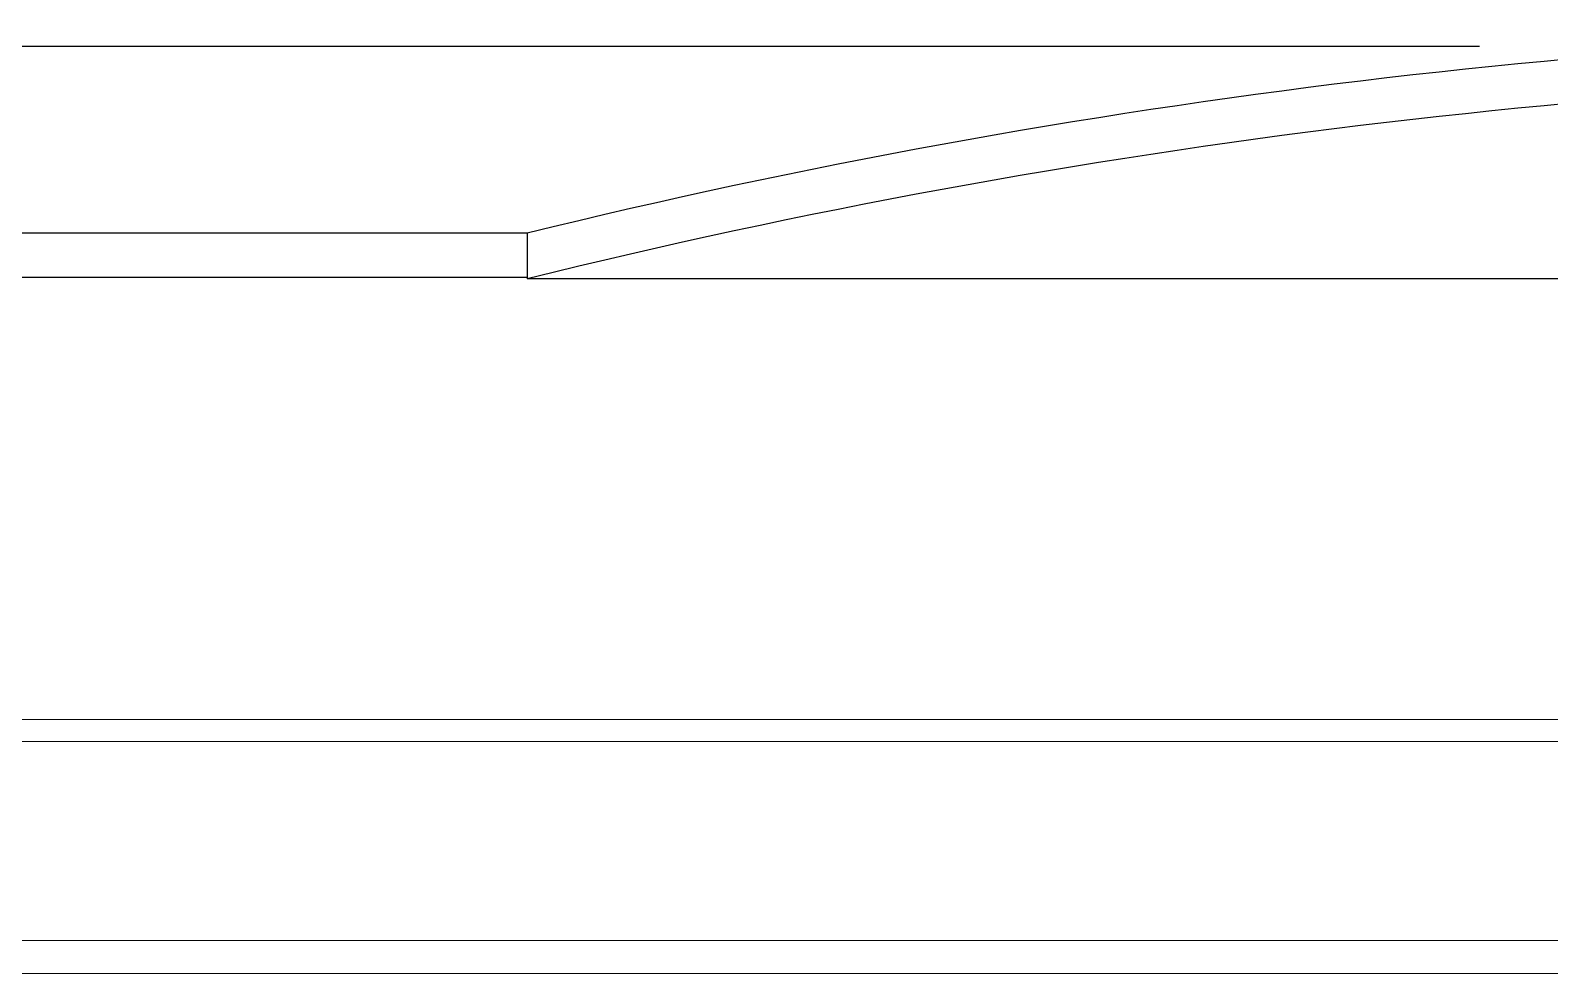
# Model space of a CAD drawing. Header units: millimetres. Extents: x 1191 to 1487, y 976 to 1230.
# Drawn here: x 1444.92 to 1451.79, y 1223.28 to 1227.55 of the extents above; entities that cross this region are included whole.
import ezdxf

# ---------------------------------------------------------------- set-up
doc = ezdxf.new("R2010")
doc.units = ezdxf.units.MM
doc.header["$LTSCALE"] = 0.05
doc.layers.add('lineas guia', color=2, linetype='Continuous')
doc.layers.add('muebles', color=4, linetype='Continuous')
doc.layers.add('muros', color=5, linetype='Continuous', lineweight=20)

msp = doc.modelspace()

# ---------------------------------------------------------------- linework, layer by layer
at = {"layer": 'lineas guia'}
for p, q in [((1419.4074, 1227.4752), (1451.4756, 1227.4752)), ((1447.1653, 1226.6289), (1447.1653, 1226.4229)), ((1462.3331, 1226.4229), (1447.1653, 1226.4229))]:
    msp.add_line(p, q, dxfattribs=at)
for radius, start, end in [(31.8011, 76.20321, 103.79679), (31.6011, 76.11415, 103.88585)]:
    msp.add_arc((1454.7492, 1195.7453), radius, start, end, dxfattribs=at)
at = {"layer": 'muebles'}
for p, q in [((1447.1653, 1226.6289), (1419.3951, 1226.6289)), ((1447.1653, 1226.4289), (1440.1515, 1226.4289))]:
    msp.add_line(p, q, dxfattribs=at)
at = {"layer": 'muros'}
for p, q in [((1470.2804, 1224.4289), (1440.1515, 1224.4289)), ((1470.2804, 1224.3289), (1440.1515, 1224.3289)), ((1470.4804, 1223.4289), (1440.1515, 1223.4289)), ((1470.4804, 1223.2789), (1440.1515, 1223.2789))]:
    msp.add_line(p, q, dxfattribs=at)

doc.saveas('drawing.dxf')
